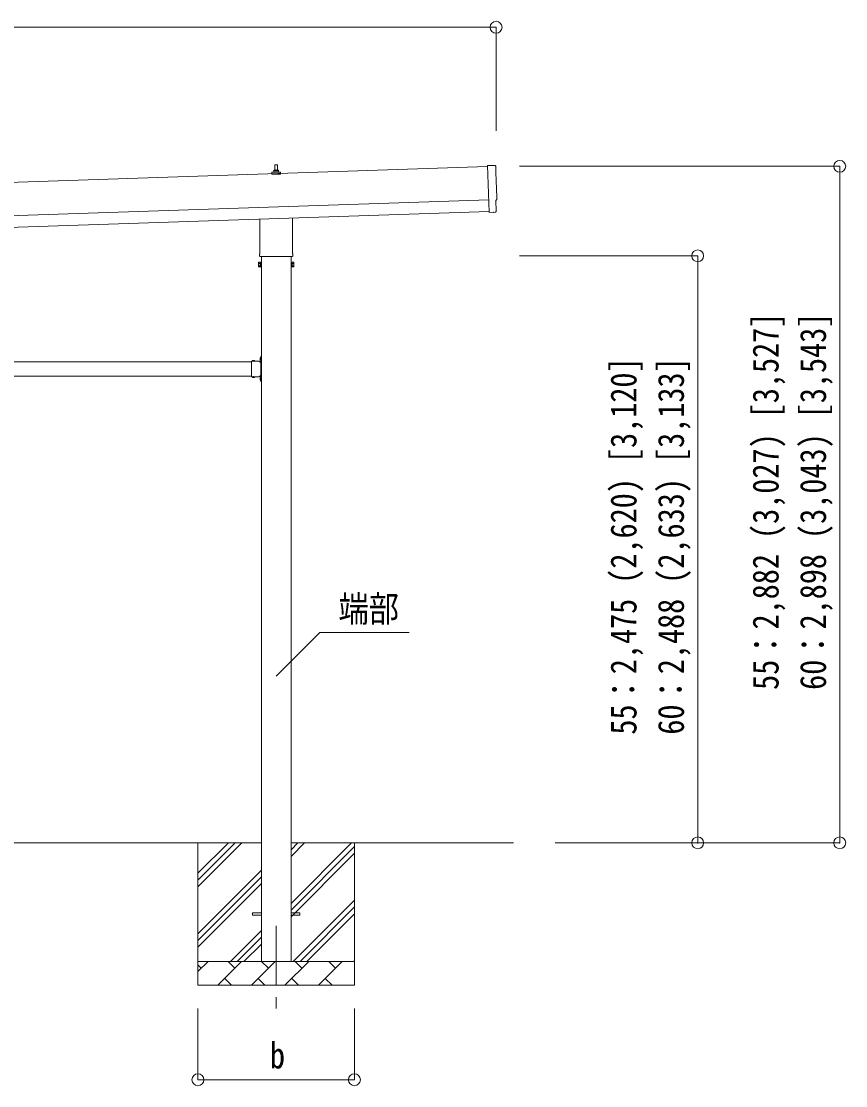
# Model space of a CAD drawing. Units: millimetres at full size, sheet at 1:50; details may follow other scales. Extents: x -14053 to 14053, y -9700 to 9700.
# Drawn here: x 5804 to 9279, y -4711 to -223 of the extents above; entities that cross this region are included whole.
import ezdxf
from ezdxf.enums import TextEntityAlignment as Align

# ---------------------------------------------------------------- set-up
doc = ezdxf.new("R2010")
doc.units = ezdxf.units.MM
doc.header["$LTSCALE"] = 50
doc.header["$PDMODE"] = 32
doc.header["$PDSIZE"] = 50
doc.linetypes.add('CHAIN1', pattern=[8, 5, -1, 1, -1])
doc.linetypes.add('USER7', pattern=[2, 1, -1])
for name, color, linetype, lineweight in [('0-2_建具', 4, 'Continuous', 9), ('0-3_階段', 7, 'CHAIN1', 9), ('0-4_設備', 7, 'Continuous', 9), ('0-7_ハッチ', 7, 'Continuous', 9), ('0-8_外構', 6, 'Continuous', 9)]:
    doc.layers.add(name, color=color, linetype=linetype, lineweight=lineweight)
doc.styles.add('ＭＳ ゴシック', font='')
doc.styles.get('ＭＳ ゴシック').set_extended_font_data('MS Gothic')

msp = doc.modelspace()

# ---------------------------------------------------------------- linework, layer by layer
at = {"layer": '0-2_建具'}
for p, q in [((7769.8, -835.6), (2386.79, -1015.04)), ((6872.43, -852.76), (6873.16, -829.23)), ((6874.16, -828.26), (6882.71, -828.26)), ((6883.71, -829.23), (6884.43, -852.76)), ((6860.18, -868.26), (6860.18, -860.54)), ((6896.68, -868.26), (6860.18, -868.26)), ((6860.56, -859.76), (6896.3, -859.76)), ((6860.95, -859.57), (6867.67, -857.94)), ((6868.05, -857.76), (6888.81, -857.76)), ((6868.43, -856.97), (6868.43, -852.76)), ((6869.43, -852.76), (6887.43, -852.76)), ((6888.43, -856.97), (6888.43, -852.76)), ((6895.92, -859.57), (6889.2, -857.94)), ((6896.68, -868.26), (6896.68, -860.54)), ((2391.45, -1154.96), (7774.46, -975.52)), ((2393.12, -1204.93), (7776.13, -1025.5)), ((7776.22, -1028.26), (7776.25, -1029.26)), ((7795.87, -1028.61), (7802.78, -1028.02)), ((6810.13, -1202.24), (6810.13, -1057.7)), ((6946.73, -1053.14), (6946.73, -1202.24)), ((6808.43, -1211.02), (6808.43, -1205.52)), ((6948.43, -1205.52), (6948.43, -1211.02)), ((6804.43, -1240.52), (6805.19, -1239.2)), ((6804.43, -1240.52), (6804.43, -1257.52)), ((6811.43, -1244.11), (6805.19, -1244.11)), ((6811.43, -1253.92), (6805.19, -1253.92)), ((6946.37, -1214.52), (6810.5, -1214.52)), ((6815.93, -1214.52), (6815.93, -4187.02)), ((6940.93, -4187.02), (6940.93, -1214.52)), ((6945.43, -1244.11), (6951.67, -1244.11)), ((6945.43, -1253.92), (6951.67, -1253.92)), ((6952.43, -1240.52), (6951.67, -1239.2)), ((6952.43, -1240.52), (6952.43, -1257.52)), ((6804.43, -1257.52), (6805.19, -1258.83)), ((6811.43, -1258.83), (6805.19, -1258.83)), ((6813.93, -1258.22), (6811.43, -1258.22)), ((6942.93, -1258.22), (6945.43, -1258.22)), ((6945.43, -1258.83), (6951.67, -1258.83)), ((6952.43, -1257.52), (6951.67, -1258.83)), ((5182.93, -1659.02), (6773.93, -1659.02)), ((6773.93, -1656.02), (6773.93, -1722.02)), ((6773.93, -1656.02), (6813.93, -1656.02)), ((6777.03, -1655.51), (6777.03, -1656.02)), ((6777.03, -1656.02), (6788.83, -1656.02)), ((6813.42, -1640.12), (6813.93, -1640.12)), ((6813.93, -1636.02), (6815.93, -1636.02)), ((6813.93, -1636.02), (6813.93, -1656.02)), ((6813.93, -1640.12), (6813.93, -1651.92)), ((6815.93, -1643.02), (6813.93, -1643.02)), ((6815.93, -1649.02), (6813.93, -1649.02)), ((6813.93, -1660.02), (6813.93, -1718.02)), ((6815.93, -1636.02), (6815.93, -1656.02)), ((5182.93, -1719.02), (6773.93, -1719.02)), ((6773.93, -1722.02), (6813.93, -1722.02)), ((6777.03, -1722.53), (6777.03, -1722.02)), ((6777.03, -1722.02), (6788.83, -1722.02)), ((6809.93, -1719.02), (6815.43, -1719.02)), ((6813.93, -1720.02), (6809.93, -1720.02)), ((6813.42, -1726.12), (6813.93, -1726.12)), ((6813.93, -1722.02), (6813.93, -1742.02)), ((6813.93, -1726.12), (6813.93, -1737.92)), ((6815.93, -1729.02), (6813.93, -1729.02)), ((6815.93, -1735.02), (6813.93, -1735.02)), ((6813.93, -1742.02), (6815.93, -1742.02)), ((6815.93, -1722.02), (6815.93, -1742.02)), ((6778.43, -3982.52), (6815.93, -3982.52)), ((6778.43, -3991.52), (6778.43, -3982.52)), ((6778.43, -3991.52), (6815.93, -3991.52)), ((6940.93, -3982.52), (6978.43, -3982.52)), ((6940.93, -3991.52), (6978.43, -3991.52)), ((6978.43, -3991.52), (6978.43, -3982.52))]:
    msp.add_line(p, q, dxfattribs=at)
for points in [[(7801.24, -831.12), (7769.63, -830.52), (7776.22, -1028.26)], [(7805.52, -1024.93), (7803.95, -977.93), (7804.55, -977.91)], [(7795.12, -1028.36), (7794.44, -1027.75), (7776.25, -1029.27)], [(6811.43, -1258.83), (6811.43, -1239.2), (6805.19, -1239.2)], [(6811.43, -1258.22), (6811.43, -1239.82), (6813.93, -1239.82)], [(6945.43, -1258.22), (6945.43, -1239.82), (6942.93, -1239.82)], [(6945.43, -1258.83), (6945.43, -1239.2), (6951.67, -1239.2)], [(6777.03, -1655.51), (6788.83, -1655.51), (6788.83, -1656.02)], [(6813.93, -1660.02), (6809.93, -1660.02), (6809.93, -1658.02), (6813.93, -1658.02)], [(6809.93, -1659.02), (6815.43, -1659.02), (6815.43, -1719.02)], [(6813.42, -1640.12), (6813.42, -1651.92), (6813.93, -1651.92)], [(6777.03, -1722.53), (6788.83, -1722.53), (6788.83, -1722.02)], [(6813.93, -1718.02), (6809.93, -1718.02), (6809.93, -1720.02)], [(6813.42, -1726.12), (6813.42, -1737.92), (6813.93, -1737.92)]]:
    msp.add_lwpolyline(points, dxfattribs=at)
for points in [[(6813.93, -1259.52), (6813.93, -1238.52), (6815.93, -1238.52), (6815.93, -1259.52)], [(6942.93, -1259.52), (6942.93, -1238.52), (6940.93, -1238.52), (6940.93, -1259.52)]]:
    msp.add_lwpolyline(points, close=True, dxfattribs=at)
at = {"layer": '0-2_建具', "linetype": 'USER7'}
for points in [[(6780.43, -1653.41), (6781.79, -1656.18), (6782.93, -1656.79)], [(6785.43, -1653.41), (6784.08, -1656.18), (6782.93, -1656.79)], [(6811.32, -1643.52), (6814.1, -1644.87), (6814.71, -1646.02)], [(6811.32, -1648.52), (6814.1, -1647.16), (6814.71, -1646.02)], [(6780.43, -1724.63), (6781.79, -1721.85), (6782.93, -1721.24)], [(6785.43, -1724.63), (6784.08, -1721.85), (6782.93, -1721.24)], [(6811.32, -1729.52), (6814.1, -1730.87), (6814.71, -1732.02)], [(6811.32, -1734.52), (6814.1, -1733.16), (6814.71, -1732.02)]]:
    msp.add_lwpolyline(points, dxfattribs=at)
at = {"layer": '0-2_建具'}
for centre, radius, start, end in [((6872.52, -853.39), 4.13, 90, 171.17633), ((6874.16, -829.26), 1, 90, 178.60509), ((6881.77, -852.76), 4.83, 133.60282, 180), ((6875.1, -852.76), 4.83, 0, 46.39718), ((6882.71, -829.26), 1, 1.39491, 90), ((6884.35, -853.39), 4.13, 8.82367, 90), ((6861.18, -860.54), 1, 103.62699, 180), ((6867.43, -856.97), 1, 283.62699, 0), ((6869.43, -853.76), 1, 90, 180), ((6887.43, -853.76), 1, 0, 90), ((6889.43, -856.97), 1, 180, 256.37301), ((6895.68, -860.54), 1, 0, 76.37301), ((6812.43, -1205.52), 4, 125.09963, 180), ((6812.43, -1211.02), 4, 180, 194.47751), ((6944.43, -1205.52), 4, 0, 54.90037), ((6944.43, -1211.02), 4, 345.52249, 0), ((6808.78, -1241.66), 4.34, 145.61575, 214.38425), ((6820.67, -1249.02), 16.24, 162.41205, 197.58795), ((6808.78, -1256.38), 4.34, 145.61575, 214.38425), ((6812.43, -1211.02), 4, 194.47751, 241.04498), ((6944.43, -1211.02), 4, 298.95502, 345.52249), ((6936.19, -1249.02), 16.24, 342.41205, 17.58795), ((6948.09, -1241.66), 4.34, 325.61575, 34.38425), ((6948.09, -1256.38), 4.34, 325.61575, 34.38425), ((6782.93, -1661.25), 8.23, 44.2189, 135.7811), ((6819.16, -1646.02), 8.23, 134.2189, 225.7811), ((6813.93, -1656.02), 2, 270, 0), ((6782.93, -1716.78), 8.23, 224.2189, 315.7811), ((6819.16, -1732.02), 8.23, 134.2189, 225.7811), ((6813.93, -1722.02), 2, 0, 90)]:
    msp.add_arc(centre, radius, start, end, dxfattribs=at)
for centre, major_axis, ratio, start_param, end_param in [((7801.18, -834.12), (3, 0.1), 0.99863, 6.2683889, 7.8016218), ((12566.74, -745.73), (-4760.73, -158.69), 0.99863, 6.2683889, 6.2976778), ((7804.4, -973.51), (4.4, 0.15), 0.99863, 4.712389, 6.2976778), ((7795.79, -1027.61), (0.75, -0.666), 0.9974, 4.712389, 5.5252311), ((7802.51, -1025.03), (2.25, -2), 0.9974, 5.5252311, 7.0411395)]:
    msp.add_ellipse(centre, major_axis=major_axis, ratio=ratio, start_param=start_param, end_param=end_param, dxfattribs=at)
at = {"layer": '0-3_階段'}
msp.add_line((6878.43, -4037.02), (6878.43, -4386.02), dxfattribs=at)
at = {"layer": '0-4_設備'}
for p, q in [((6815.93, -3687.02), (5140.93, -3687.02)), ((6548.43, -3687.02), (6548.43, -4287.02)), ((6548.43, -3872.07), (6733.48, -3687.02)), ((6548.43, -3843.78), (6705.2, -3687.02)), ((6548.43, -3815.5), (6676.91, -3687.02)), ((7879.31, -3687.02), (6940.93, -3687.02)), ((6940.93, -3942.12), (7196.03, -3687.02)), ((6940.93, -3744.13), (6998.04, -3687.02)), ((6940.93, -3715.84), (6969.76, -3687.02)), ((6940.93, -3970.4), (7208.43, -3702.9)), ((7208.43, -3687.02), (7208.43, -4287.02)), ((6940.93, -3998.68), (7208.43, -3731.18)), ((6548.43, -4070.06), (6815.93, -3802.56)), ((6548.43, -4098.34), (6815.93, -3830.84)), ((6548.43, -4126.63), (6815.93, -3859.13)), ((6950.59, -4187.02), (7208.43, -3929.17)), ((6978.87, -4187.02), (7208.43, -3957.46)), ((7007.16, -4187.02), (7208.43, -3985.74)), ((6686.03, -4187.02), (6815.93, -4057.12)), ((6714.31, -4187.02), (6815.93, -4085.4)), ((6742.6, -4187.02), (6815.93, -4113.68)), ((6548.43, -4187.02), (7208.43, -4187.02)), ((6548.43, -4229.91), (6591.33, -4187.02)), ((6562.77, -4215.57), (6548.43, -4201.23)), ((6632.75, -4287.02), (6732.75, -4187.02)), ((6704.19, -4215.57), (6675.64, -4187.02)), ((6774.17, -4287.02), (6874.17, -4187.02)), ((6845.61, -4215.57), (6817.06, -4187.02)), ((6915.59, -4287.02), (7015.59, -4187.02)), ((6987.04, -4215.57), (6958.48, -4187.02)), ((7057.01, -4287.02), (7157.01, -4187.02)), ((7128.46, -4215.57), (7099.9, -4187.02)), ((7205.15, -4187.02), (7208.43, -4183.73)), ((6661.3, -4258.46), (6689.85, -4287.02)), ((6802.72, -4258.46), (6831.27, -4287.02)), ((6944.14, -4258.46), (6972.7, -4287.02)), ((7085.56, -4258.46), (7114.12, -4287.02)), ((7208.43, -4287.02), (6548.43, -4287.02))]:
    msp.add_line(p, q, dxfattribs=at)
at = {"layer": '0-7_ハッチ', "color": 6}
msp.add_lwpolyline([(7439.35, -2800.05), (7062.6, -2800.05), (6878.43, -2984.23)], dxfattribs=at)
at = {"layer": '0-8_外構'}
for p, q in [((2355.79, -248.05), (7805.46, -248.05)), ((7805.46, -248.05), (7805.46, -684.33)), ((9254.46, -834.57), (7904.46, -834.57)), ((9254.46, -834.57), (9254.46, -3687.02)), ((8655.46, -1212.02), (7904.46, -1212.02)), ((8655.46, -1212.02), (8655.46, -3687.02)), ((8655.46, -3687.02), (8054.46, -3687.02)), ((9254.46, -3687.02), (8054.46, -3687.02)), ((6548.43, -4686.02), (6548.43, -4386.02)), ((7208.43, -4686.02), (7208.43, -4386.02)), ((6548.43, -4686.02), (7208.43, -4686.02))]:
    msp.add_line(p, q, dxfattribs=at)
for p in [(7805.46, -248.05), (9254.46, -834.57), (8655.46, -1212.02), (8655.46, -3687.02), (9254.46, -3687.02), (6548.43, -4686.02), (7208.43, -4686.02)]:
    msp.add_point(p, dxfattribs=at)

# ---------------------------------------------------------------- texts
at = {"layer": '0-7_ハッチ', "style": 'ＭＳ ゴシック', "width": 0.85}
msp.add_text('端部', height=110, dxfattribs=at).set_placement((7141.14, -2788.42), align=Align.BOTTOM_LEFT)
at = {"layer": '0-8_外構', "color": 7, "style": 'ＭＳ ゴシック', "width": 0.85}
for s, p in [('55：2,882 (3,027) [3,527]', (9029.46, -3042.04)), ('60：2,898 (3,043) [3,543]', (9229.46, -3042.04)), ('55：2,475 (2,620) [3,120]', (8430.46, -3230.77)), ('60：2,488 (2,633) [3,133]', (8630.46, -3230.77))]:
    msp.add_text(s, height=110, rotation=90, dxfattribs=at).set_placement(p, align=Align.BOTTOM_LEFT)
msp.add_text('b', height=110, dxfattribs=at).set_placement((6852.18, -4671.02), align=Align.BOTTOM_LEFT)

doc.saveas('drawing.dxf')
